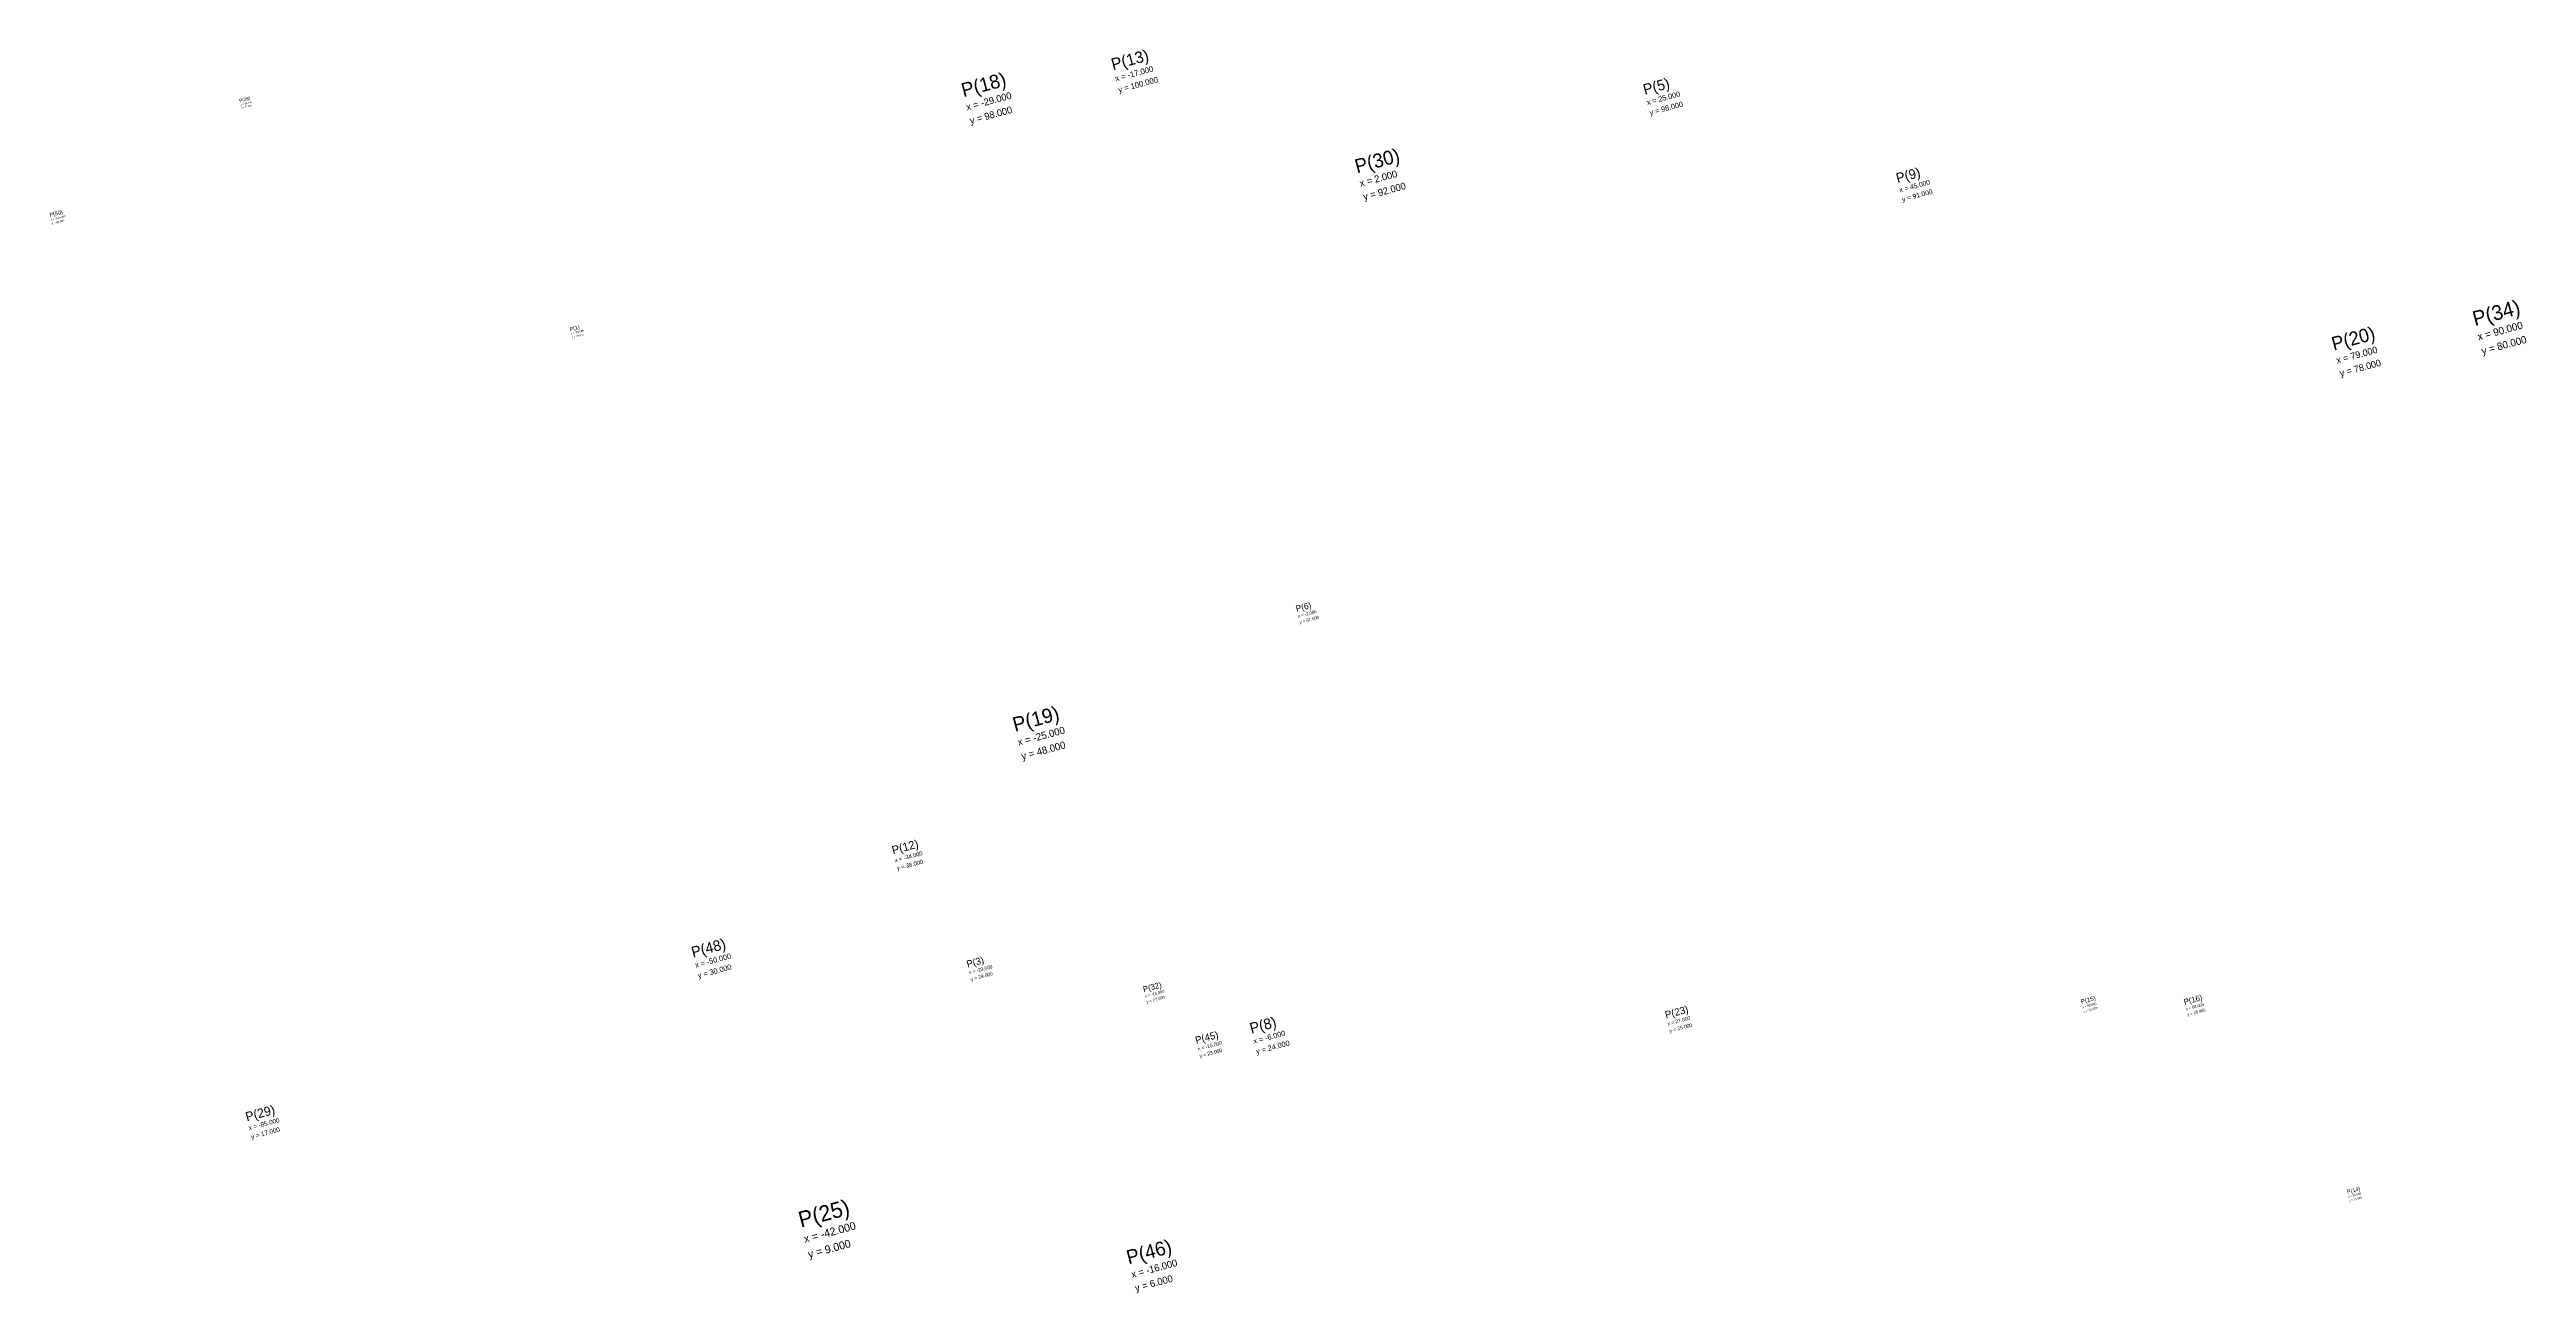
# Model space of a CAD drawing. Header units: metres. Extents: x -100 to 95, y -100 to 101.
# Drawn here: x -99.7 to 95.5, y 2.9 to 101 of the extents above; entities that cross this region are included whole.
import ezdxf

# ---------------------------------------------------------------- set-up
doc = ezdxf.new("R2010")
doc.units = ezdxf.units.M

# ---------------------------------------------------------------- blocks, each defined once
blk = doc.blocks.new('FLAG')
at = {"color": 3}
blk.add_attdef('NAME', (0.5, -0.5), '', height=0.5, dxfattribs=at)
at = {"color": 4}
for tag, p in [('XPOS', (0.5, -1)), ('YPOS', (0.5, -1.5))]:
    blk.add_attdef(tag, p, '', height=0.25, dxfattribs=at)

msp = doc.modelspace()

# ---------------------------------------------------------------- block references
at = {"rotation": 15}
for p, xscale, yscale, zscale, values in [((-17, 100), 1.8340551165949213, 1.8340551165949213, 1.8340551165949213, {'NAME': 'P(13)', 'XPOS': 'x = -17.000', 'YPOS': 'y = 100.000'}), ((-29, 98), 2.190227209861204, 2.190227209861204, 2.190227209861204, {'NAME': 'P(18)', 'XPOS': 'x = -29.000', 'YPOS': 'y = 98.000'}), ((25, 98), 1.6666547139365029, 1.6666547139365029, 1.6666547139365029, {'NAME': 'P(5)', 'XPOS': 'x = 25.000', 'YPOS': 'y = 98.000'}), ((-85, 97), 0.5242545096600768, 0.5242545096600768, 0.5242545096600768, {'NAME': 'P(28)', 'XPOS': 'x = -85.000', 'YPOS': 'y = 97.000'}), ((2, 92), 2.196819965347567, 2.196819965347567, 2.196819965347567, {'NAME': 'P(30)', 'XPOS': 'x = 2.000', 'YPOS': 'y = 92.000'}), ((45, 91), 1.5288577973559456, 1.5288577973559456, 1.5288577973559456, {'NAME': 'P(9)', 'XPOS': 'x = 45.000', 'YPOS': 'y = 91.000'}), ((-100, 88), 0.6188021114674527, 0.6188021114674527, 0.6188021114674527, {'NAME': 'P(50)', 'XPOS': 'x = -100.000', 'YPOS': 'y = 88.000'}), ((90, 80), 2.325690129251144, 2.325690129251144, 2.325690129251144, {'NAME': 'P(34)', 'XPOS': 'x = 90.000', 'YPOS': 'y = 80.000'}), ((-59, 79), 0.5951581482880222, 0.5951581482880222, 0.5951581482880222, {'NAME': 'P(1)', 'XPOS': 'x = -59.000', 'YPOS': 'y = 79.000'}), ((79, 78), 2.1234726775179333, 2.1234726775179333, 2.1234726775179333, {'NAME': 'P(20)', 'XPOS': 'x = 79.000', 'YPOS': 'y = 78.000'}), ((-2, 57), 0.9746651474421246, 0.9746651474421246, 0.9746651474421246, {'NAME': 'P(6)', 'XPOS': 'x = -2.000', 'YPOS': 'y = 57.000'}), ((-25, 48), 2.276752569016996, 2.276752569016996, 2.276752569016996, {'NAME': 'P(19)', 'XPOS': 'x = -25.000', 'YPOS': 'y = 48.000'}), ((-34, 38), 1.3023767852123602, 1.3023767852123602, 1.3023767852123602, {'NAME': 'P(12)', 'XPOS': 'x = -34.000', 'YPOS': 'y = 38.000'}), ((-50, 30), 1.6831623441987273, 1.6831623441987273, 1.6831623441987273, {'NAME': 'P(48)', 'XPOS': 'x = -50.000', 'YPOS': 'y = 30.000'}), ((-28, 29), 1.092368976105483, 1.092368976105483, 1.092368976105483, {'NAME': 'P(3)', 'XPOS': 'x = -28.000', 'YPOS': 'y = 29.000'}), ((-14, 27), 0.9071464865354788, 0.9071464865354788, 0.9071464865354788, {'NAME': 'P(32)', 'XPOS': 'x = -14.000', 'YPOS': 'y = 27.000'}), ((27, 25), 1.1408627517925383, 1.1408627517925383, 1.1408627517925383, {'NAME': 'P(23)', 'XPOS': 'x = 27.000', 'YPOS': 'y = 25.000'}), ((60, 26), 0.7037364773238675, 0.7037364773238675, 0.7037364773238675, {'NAME': 'P(15)', 'XPOS': 'x = 60.000', 'YPOS': 'y = 26.000'}), ((68, 26), 0.9107701157463346, 0.9107701157463346, 0.9107701157463346, {'NAME': 'P(16)', 'XPOS': 'x = 68.000', 'YPOS': 'y = 26.000'}), ((-10, 23), 1.1275637327898698, 1.1275637327898698, 1.1275637327898698, {'NAME': 'P(45)', 'XPOS': 'x = -10.000', 'YPOS': 'y = 23.000'}), ((-6, 24), 1.6731432444643695, 1.6731432444643695, 1.6731432444643695, {'NAME': 'P(8)', 'XPOS': 'x = -6.000', 'YPOS': 'y = 24.000'}), ((-85, 17), 1.4399067226691427, 1.4399067226691427, 1.4399067226691427, {'NAME': 'P(29)', 'XPOS': 'x = -85.000', 'YPOS': 'y = 17.000'}), ((-42, 9), 2.499344648336073, 2.499344648336073, 2.499344648336073, {'NAME': 'P(25)', 'XPOS': 'x = -42.000', 'YPOS': 'y = 9.000'}), ((81, 11), 0.6356696000239126, 0.6356696000239126, 0.6356696000239126, {'NAME': 'P(14)', 'XPOS': 'x = 81.000', 'YPOS': 'y = 11.000'}), ((-16, 6), 2.213009545347953, 2.213009545347953, 2.213009545347953, {'NAME': 'P(46)', 'XPOS': 'x = -16.000', 'YPOS': 'y = 6.000'})]:
    msp.add_blockref('FLAG', p, dxfattribs=dict(at, xscale=xscale, yscale=yscale, zscale=zscale)).add_auto_attribs(values)

doc.saveas('drawing.dxf')
